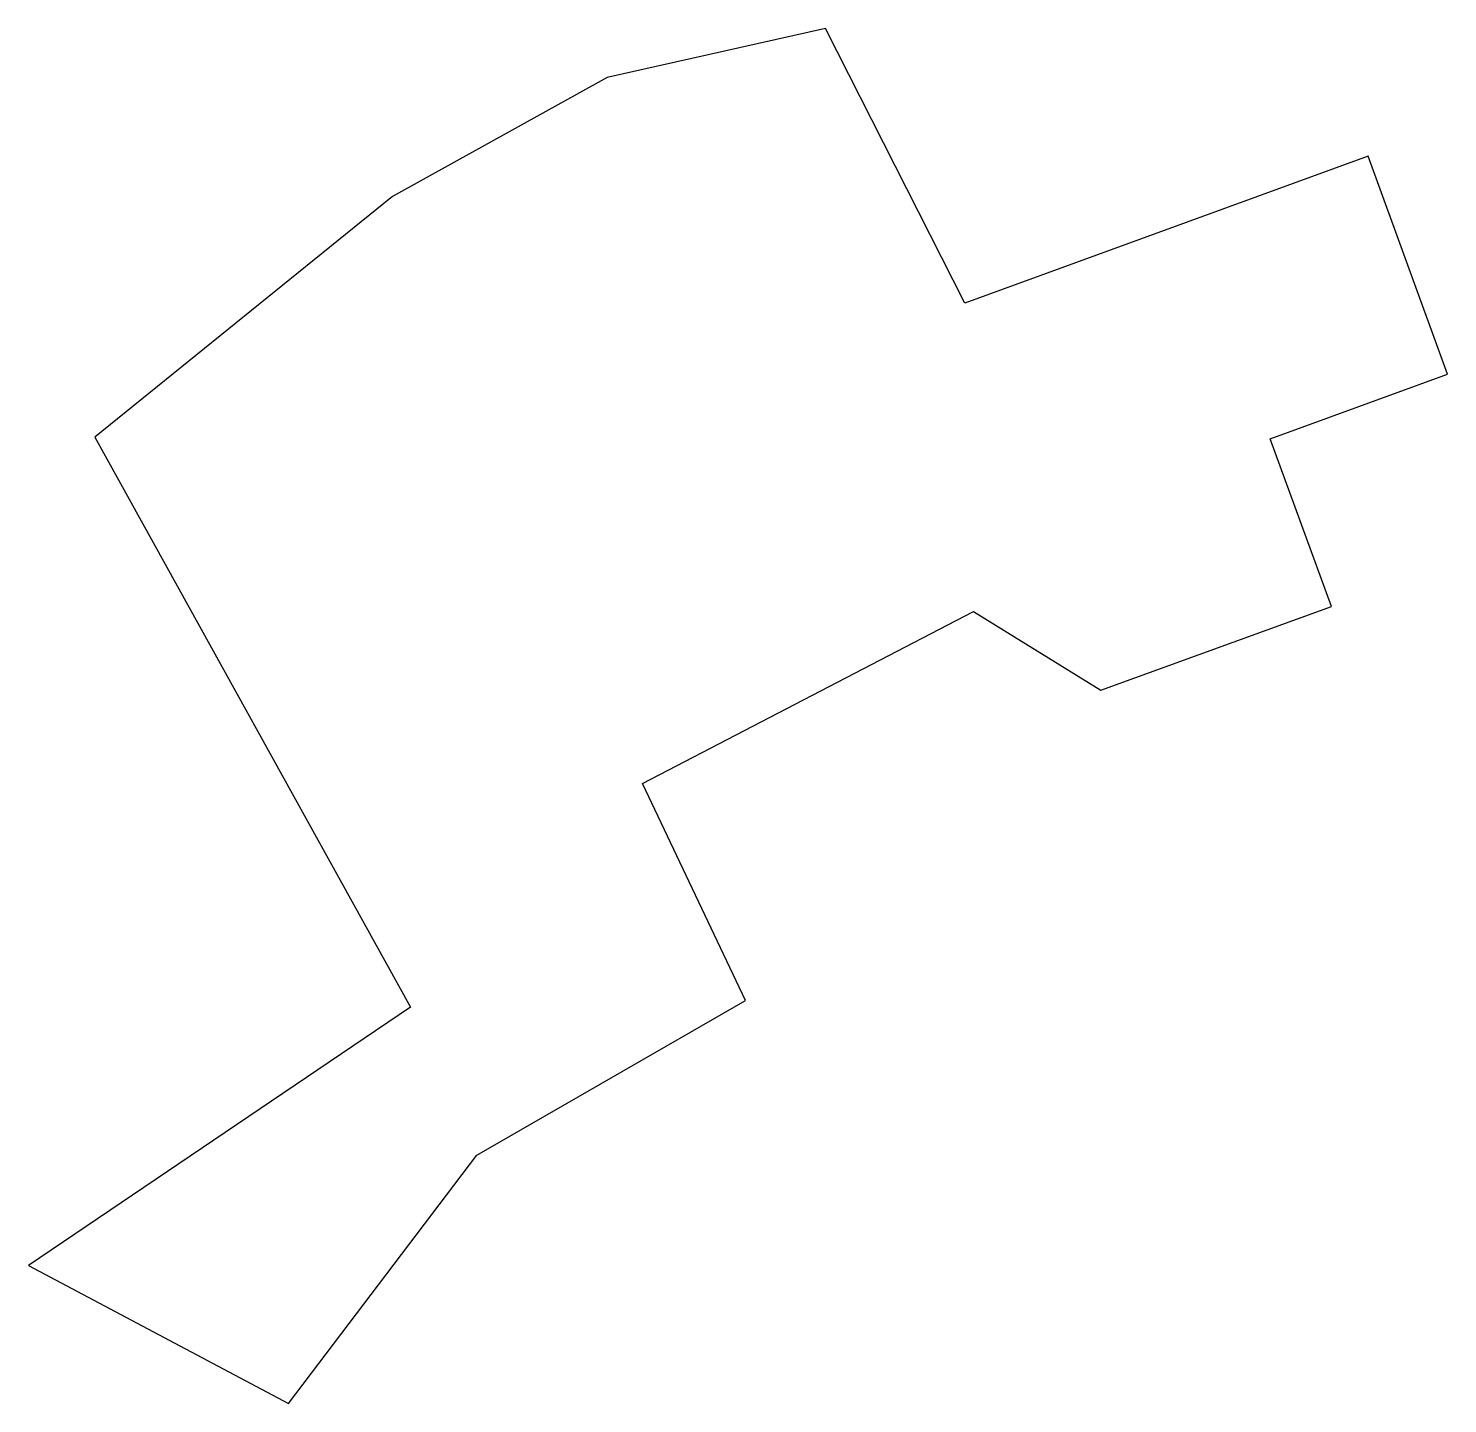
# Model space of a CAD drawing. Header units: millimetres. Extents: x 168 to 307, y -212 to -78.
import ezdxf

# ---------------------------------------------------------------- set-up
doc = ezdxf.new("R2010")
doc.units = ezdxf.units.MM

msp = doc.modelspace()

# ---------------------------------------------------------------- linework, layer by layer
for p, q in [((246.26, -77.55), (224.84, -82.37)), ((259.94, -104.48), (246.26, -77.55)), ((224.84, -82.37), (203.81, -94.03)), ((299.48, -90.08), (259.94, -104.48)), ((307.27, -111.46), (299.48, -90.08)), ((203.81, -94.03), (174.6, -117.65)), ((289.88, -117.79), (307.27, -111.46)), ((174.6, -117.65), (205.57, -173.52)), ((295.87, -134.23), (289.88, -117.79)), ((228.32, -151.61), (260.77, -134.72)), ((260.77, -134.72), (273.27, -142.46)), ((273.27, -142.46), (295.87, -134.23)), ((238.43, -172.88), (228.32, -151.61)), ((205.57, -173.52), (168.1, -198.86)), ((212.07, -188.04), (238.43, -172.88)), ((193.6, -212.42), (212.07, -188.04)), ((168.1, -198.86), (193.6, -212.42))]:
    msp.add_line(p, q)

doc.saveas('drawing.dxf')
